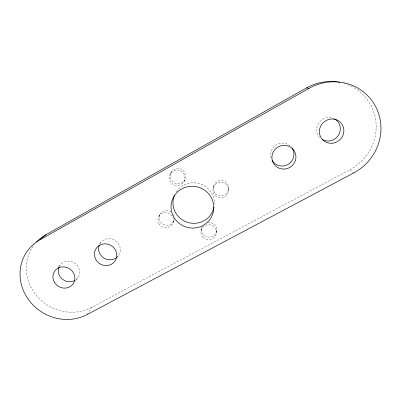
<?xml version="1.0" encoding="UTF-8"?>
<svg xmlns="http://www.w3.org/2000/svg" width="401" height="401" viewBox="0 0 401 401"><rect width="100%" height="100%" fill="white"/><g stroke="black" fill="none" stroke-linecap="round" stroke-linejoin="round"><path stroke-width="0.3" stroke-dasharray="2 1.5" d="M228.735 190.114L228.801 188.3M216.45 232.39L216.7 229.958M213.202 187.863L213.507 186.084M201.177 230.139L201.663 227.743M173.127 222.284L174.044 220.009A7.659 7.413 23.7 0 1 163.628 224.68A7.659 7.413 23.7 0 1 160.235 213.793A7.659 7.413 23.7 0 1 171.678 212.425M183.899 181.758A7.91 7.764 30.1 0 0 177.092 169.939A7.91 7.764 30.1 0 0 170.26 181.523A7.91 7.764 30.1 0 0 183.899 181.758L184.666 180.079A7.789 7.649 30.4 0 0 177.964 168.44A7.789 7.649 30.4 0 0 171.237 179.854A7.789 7.649 30.4 0 0 184.666 180.079M158.911 216.279L160.044 214.099M87.218 314.524L91.508 307.442L349.832 169.813A48.235 46.265 -38.8 0 0 376.148 125.323A48.235 46.265 -38.8 0 0 347.381 84.606M170.25 173.763L171.222 172.204M117.388 257.287L118.676 255.242M75.543 280.69L78.095 277.332M99.674 243.948L101.162 242.049M58.656 266.62L60.686 264.369M349.832 169.813L353.672 172.966M207.608 222.48A7.664 7.418 9.7 0 1 216.7 230.089A7.664 7.418 9.7 0 1 207.172 236.966A7.664 7.418 9.7 0 1 202.199 226.39M91.508 307.442A43.569 40.526 31.8 0 1 37.759 297.016A43.569 40.526 31.8 0 1 34.451 244.495M116.465 257.632A11.002 10.411 29.8 0 0 118.235 243.477A11.002 10.411 29.8 0 0 103.749 240.014L102.37 240.926A11.002 10.411 29.8 0 0 99.398 244.785M59.208 266.565A10.892 10.13 31.7 0 1 75.969 264.124A10.892 10.13 31.7 0 1 74.611 280.55M343.842 83.408A48.235 46.265 -38.8 0 1 346.8 84.385M319.667 137.543A12.055 11.564 -38.7 0 1 319.011 122.546A12.055 11.564 -38.7 0 1 333.817 118.591M271.126 158.024A11.719 11.423 -30.4 0 1 276.294 144.846A11.719 11.423 -30.4 0 1 290.409 146.124M176.255 191.818A20.747 20.256 16.9 0 1 199.878 183.763A20.747 20.256 16.9 0 1 214.35 204.069M173.498 214.771A7.659 7.413 23.7 0 1 174.029 216.149M203.112 237.417A7.784 7.524 9.8 0 0 216.159 234.334A7.784 7.524 9.8 0 0 206.751 224.896A7.784 7.524 9.8 0 0 203.112 237.417M215.412 193.472A7.789 7.654 3.6 0 0 228.5 190.28A7.789 7.654 3.6 0 0 219.116 180.731A7.789 7.654 3.6 0 0 215.412 193.472M215.136 195.362A7.915 7.769 3.9 0 0 228.43 192.119A7.915 7.769 3.9 0 0 218.896 182.43A7.915 7.769 3.9 0 0 215.136 195.362M158.956 223.808A7.779 7.519 23.6 0 0 172.36 224.094A7.779 7.519 23.6 0 0 165.618 212.61A7.779 7.519 23.6 0 0 158.956 223.808"/><path stroke-width="0.6" d="M306.524 87.899L309.001 88.37A49.859 47.769 -38.3 0 1 375.577 106.471A49.859 47.769 -38.3 0 1 353.672 172.966L87.218 314.524A44.907 41.649 31.6 0 1 26.882 297.236A44.907 41.649 31.6 0 1 40.045 239.743L45.844 234.755L306.524 87.899A48.235 46.265 -38.8 0 1 336.935 81.944M40.045 239.743L309.001 88.37M116.465 257.632A11.002 10.411 29.8 0 1 115.087 258.535L113.568 259.211A11.002 10.411 29.8 0 1 101.969 256.565A11.002 10.411 29.8 0 1 99.192 245.297M334.364 118.861A12.055 11.564 -38.7 0 1 338.584 134.992A12.055 11.564 -38.7 0 1 322.018 139.423M291.978 147.939A11.719 11.423 -30.4 0 1 288.314 164.285A11.719 11.423 -30.4 0 1 272.043 160.225M36.536 242.059A43.569 40.526 31.8 0 1 45.844 234.755M338.003 82.1A48.235 46.265 -38.8 0 1 339.587 82.375M74.611 280.55A10.892 10.13 31.7 0 1 62.11 278.971A10.892 10.13 31.7 0 1 58.987 267.046M213.974 207.232A20.747 20.256 16.9 0 1 187.698 222.4A20.747 20.256 16.9 0 1 174.5 195.092M99.724 245.186L98.305 246.129A11.348 10.707 29.6 0 0 96.07 259.928A11.348 10.707 29.6 0 0 109.874 264.946L111.438 264.254A11.348 10.707 29.6 0 0 115.147 249.492A11.348 10.707 29.6 0 0 99.724 245.186M283.472 169.072A12.105 11.789 -29.5 0 0 294.565 151.433A12.105 11.789 -29.5 0 0 273.743 151.117A12.105 11.789 -29.5 0 0 283.472 169.072M54.295 282.058A11.223 10.411 31.6 0 0 73.358 283.562A11.223 10.411 31.6 0 0 64.065 266.906A11.223 10.411 31.6 0 0 54.295 282.058M332.89 143.142A12.461 11.94 -38.2 0 0 341.552 123.598A12.461 11.94 -38.2 0 0 320.424 126.641A12.461 11.94 -38.2 0 0 332.89 143.142M174.986 219.016A21.408 20.867 16.9 0 0 211.828 216.144A21.408 20.867 16.9 0 0 190.41 186.31A21.408 20.867 16.9 0 0 174.986 219.016"/></g></svg>
